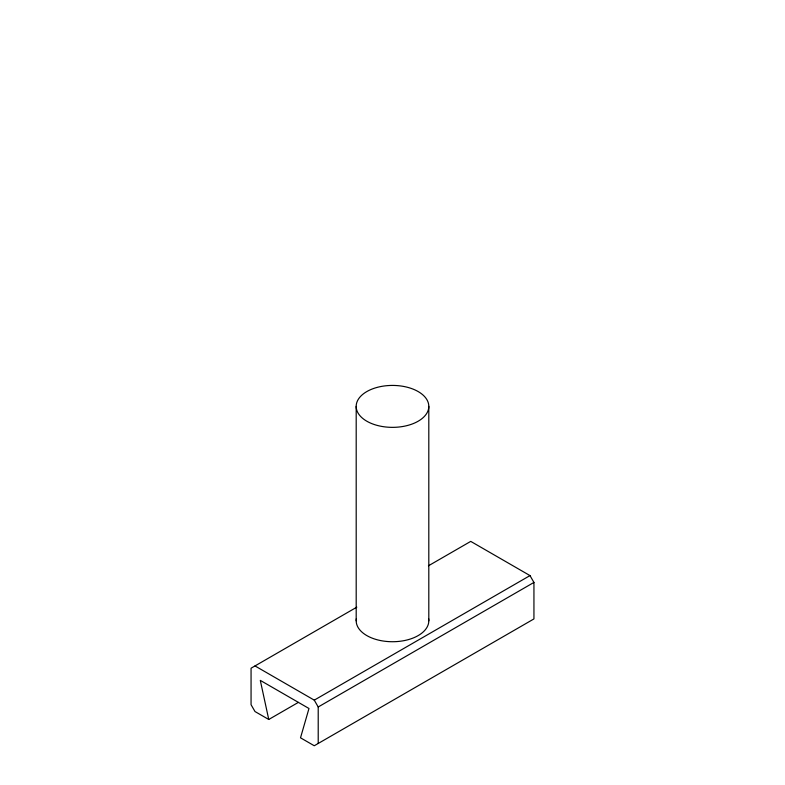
<?xml version="1.0" encoding="UTF-8"?>
<svg xmlns="http://www.w3.org/2000/svg" width="785" height="785" viewBox="0 0 785 785"><rect width="100%" height="100%" fill="white"/><g stroke="black" fill="none" stroke-linecap="round" stroke-linejoin="round"><path stroke-width="1.18" d="M428.443 565.799L470.735 541.385L529.993 575.591L533.937 582.431L533.937 618.923L314.265 745.75L300.518 737.812L308.976 708.492L260.296 680.379L268.755 719.482L298.359 702.389M356.812 607.158L251.063 668.212L251.063 704.704L255.007 711.544L268.755 719.482M255.007 665.935L314.265 700.141L529.993 575.591M318.21 743.473L318.21 706.981L533.937 582.431M314.265 700.141L318.21 706.981M428.806 406.394A36.306 20.959 0 0 1 374.347 424.548A36.306 20.959 0 0 1 374.347 388.232A36.306 20.959 0 0 1 428.806 406.394L428.806 620.758M356.194 406.394L356.194 620.758M428.61 618.57A36.306 20.959 0 0 1 392.5 641.728A36.306 20.959 0 0 1 356.39 618.57"/></g></svg>
